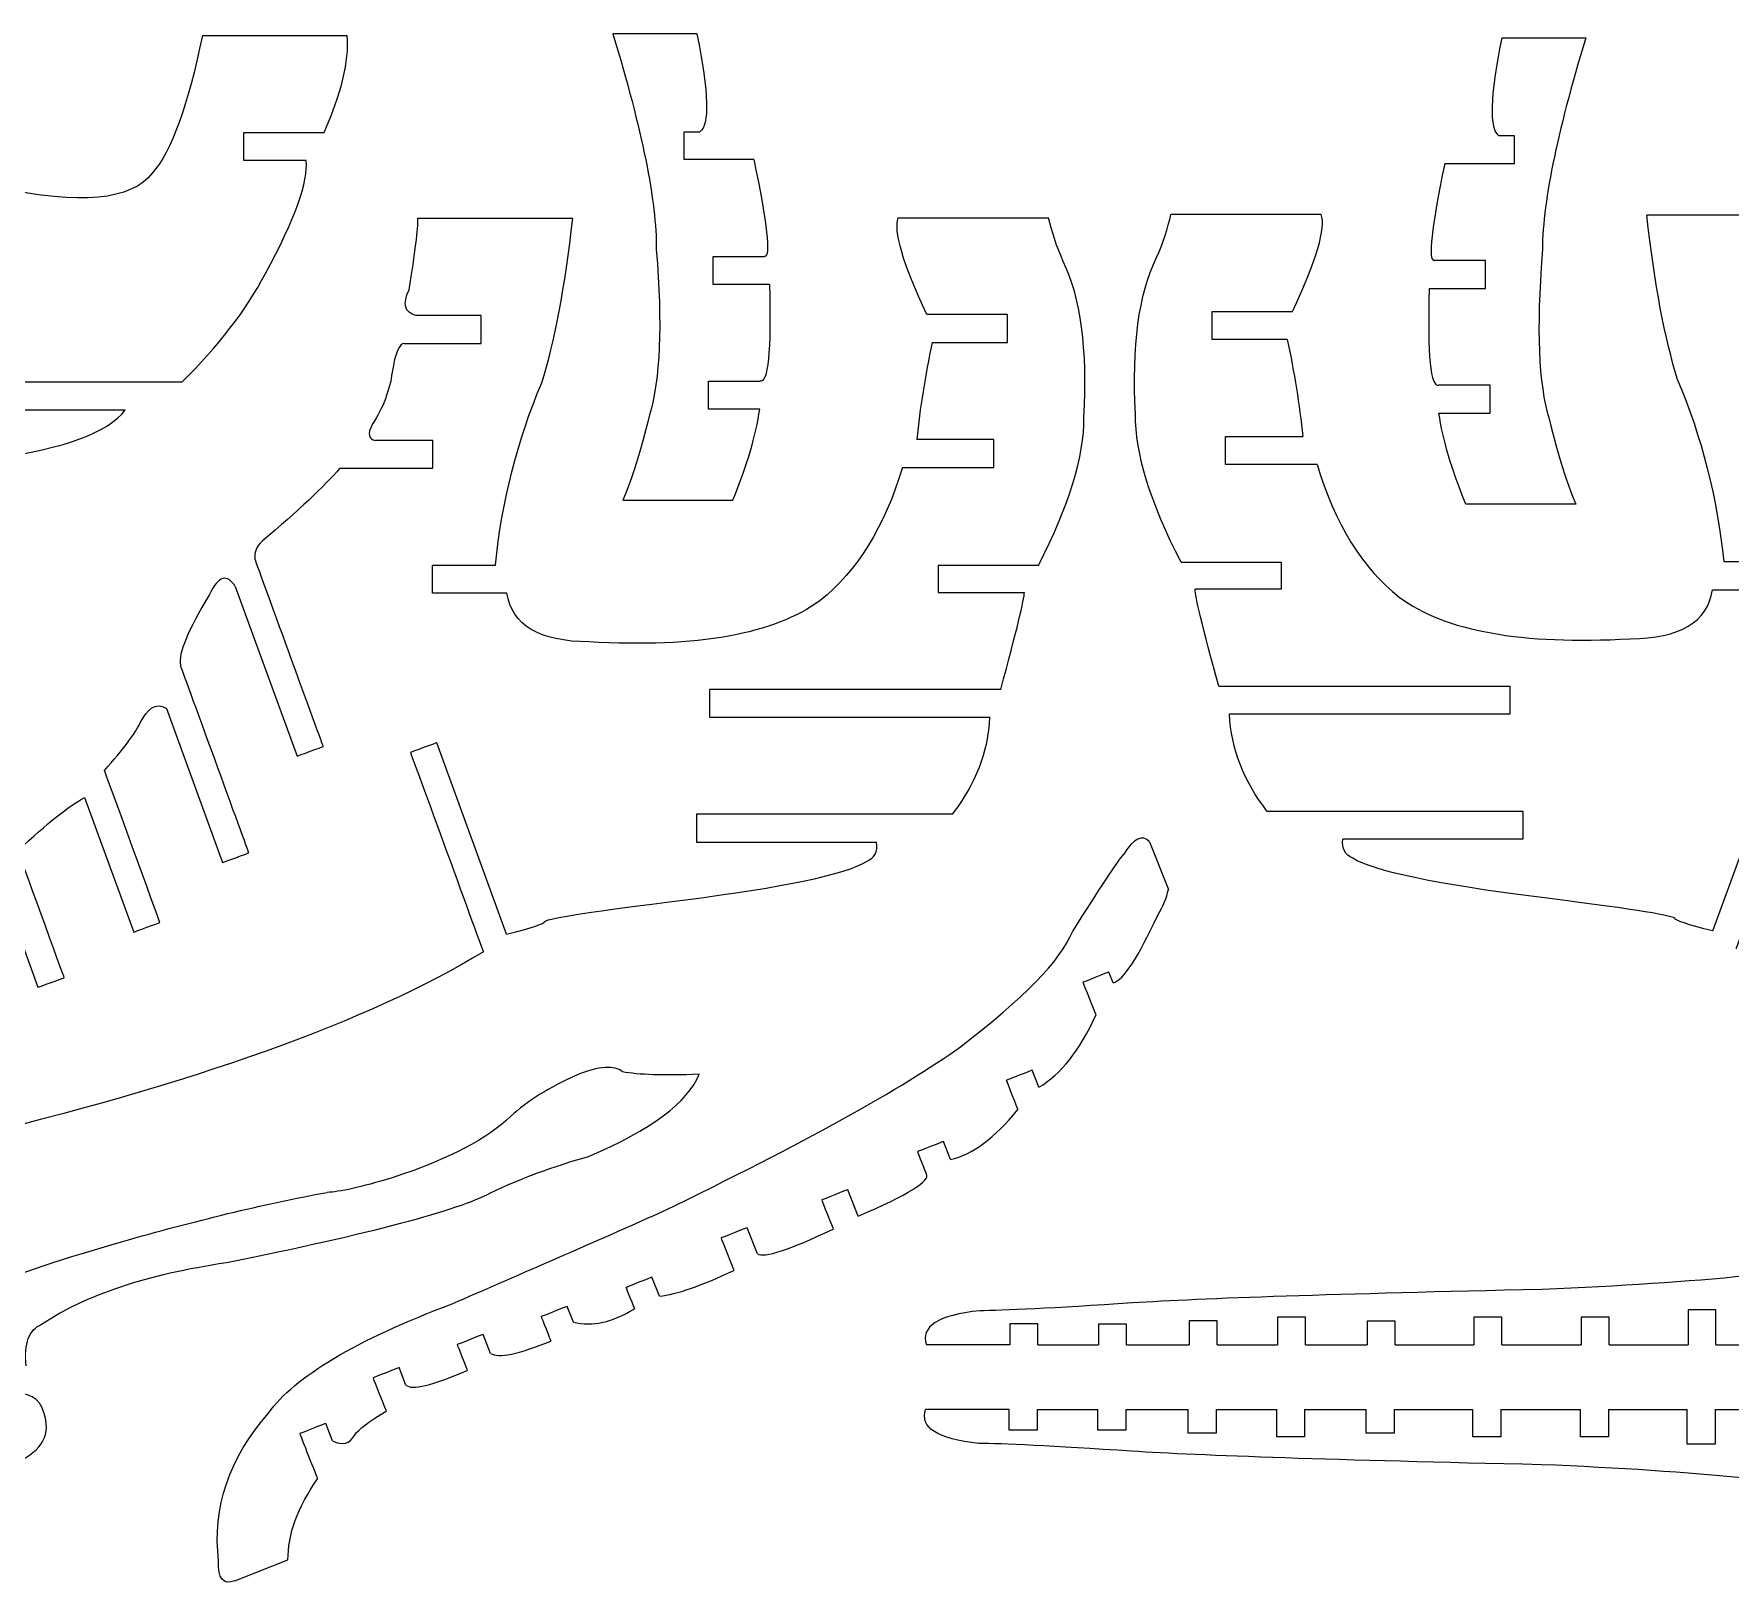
# Model space of a CAD drawing. Header units: inches. Extents: x -299 to 294, y -109 to 223.
# Drawn here: x -100.1 to 69.4, y -105.2 to 49.9 of the extents above; entities that cross this region are included whole.
import ezdxf

# ---------------------------------------------------------------- set-up
doc = ezdxf.new("R2010")
doc.units = ezdxf.units.IN
doc.header["$MEASUREMENT"] = 0
doc.layers.add('Layer 1', color=7, linetype='Continuous')

msp = doc.modelspace()

# ---------------------------------------------------------------- linework, layer by layer
at = {"layer": 'Layer 1', "color": 1, "lineweight": 9}
for points, knots in [([(-83.3054, 49.7028), (-84.7431, 42.6865), (-86.4077, 38.112), (-88.2981, 35.9787), (-88.2981, 35.9787), (-90.3999, 33.23), (-95.525, 32.7434), (-103.6726, 34.5187)], [0, 0, 0, 0, 0.5, 0.5, 0.5, 0.50000001, 1, 1, 1, 1]), ([(-42.2657, 49.8702), (-39.334, 40.2941), (-37.8845, 33.1078), (-37.9168, 28.311), (-37.9168, 28.311), (-37.3047, 20.8054), (-37.5302, 15.2969), (-38.5931, 11.7857)], [0, 0, 0, 0, 0.5, 0.5, 0.5, 0.50000001, 1, 1, 1, 1]), ([(55.0143, 49.472), (52.0826, 39.8959), (50.6331, 32.7097), (50.6653, 27.9129), (50.6653, 27.9129), (50.0532, 20.4072), (50.2787, 14.8988), (51.3416, 11.3876)], [0, 0, 0, 0, 0.5, 0.5, 0.5, 0.50000001, 1, 1, 1, 1]), ([(-72.9325, 37.233), (-72.9325, 37.233), (-79.1419, 37.2332), (-79.1419, 37.2332), (-79.1419, 37.2332), (-79.1419, 37.2332), (-79.1419, 40.0271), (-79.1419, 40.0271), (-79.1419, 40.0271), (-79.1419, 40.0271), (-71.1391, 40.0271), (-71.1391, 40.0271)], [0, 0, 0, 0, 0.33333333, 0.33333333, 0.33333333, 0.33333334, 0.66666667, 0.66666667, 0.66666667, 0.66666668, 1, 1, 1, 1]), ([(-28.1557, 37.3071), (-28.1557, 37.3071), (-35.131, 37.3071), (-35.131, 37.3071), (-35.131, 37.3071), (-35.131, 37.3071), (-35.131, 40.101), (-35.131, 40.101), (-35.131, 40.101), (-35.131, 40.101), (-33.5678, 40.101), (-33.5678, 40.101)], [0, 0, 0, 0, 0.33333333, 0.33333333, 0.33333333, 0.33333334, 0.66666667, 0.66666667, 0.66666667, 0.66666668, 1, 1, 1, 1]), ([(40.9043, 36.909), (40.9043, 36.909), (47.8795, 36.909), (47.8795, 36.909), (47.8795, 36.909), (47.8795, 36.909), (47.8795, 39.7028), (47.8795, 39.7028), (47.8795, 39.7028), (47.8795, 39.7028), (46.3163, 39.7028), (46.3163, 39.7028)], [0, 0, 0, 0, 0.33333333, 0.33333333, 0.33333333, 0.33333334, 0.66666667, 0.66666667, 0.66666667, 0.66666668, 1, 1, 1, 1]), ([(-85.3412, 15.0805), (-81.722, 18.628), (-78.9429, 22.2404), (-77.0041, 25.9166), (-77.0041, 25.9166), (-74.0312, 31.3679), (-72.674, 35.1402), (-72.9325, 37.233)], [0, 0, 0, 0, 0.5, 0.5, 0.5, 0.50000001, 1, 1, 1, 1]), ([(-61.9534, 21.7179), (-63.0845, 22.0244), (-63.3105, 22.8792), (-62.6319, 24.2822), (-62.6319, 24.2822), (-62.018, 28.0215), (-61.7273, 30.4094), (-61.7595, 31.4463)], [0, 0, 0, 0, 0.5, 0.5, 0.5, 0.50000001, 1, 1, 1, 1]), ([(-54.0058, -3.215), (-53.3615, 3.1516), (-51.8152, 9.2252), (-49.3669, 15.0058), (-49.3669, 15.0058), (-48.0783, 19.0608), (-47.0475, 24.5409), (-46.2743, 31.4463)], [0, 0, 0, 0, 0.5, 0.5, 0.5, 0.50000001, 1, 1, 1, 1]), ([(68.8355, -2.9017), (68.1913, 3.4649), (66.645, 9.5385), (64.1966, 15.3191), (64.1966, 15.3191), (62.9081, 19.374), (61.8772, 24.8542), (61.104, 31.7596)], [0, 0, 0, 0, 0.5, 0.5, 0.5, 0.50000001, 1, 1, 1, 1]), ([(-26.6094, 24.8406), (-26.6094, 24.8406), (-32.2317, 24.8406), (-32.2317, 24.8406), (-32.2317, 24.8406), (-32.2317, 24.8406), (-32.2317, 27.6345), (-32.2317, 27.6345), (-32.2317, 27.6345), (-32.2317, 27.6345), (-27.0926, 27.6345), (-27.0926, 27.6345)], [0, 0, 0, 0, 0.33333333, 0.33333333, 0.33333333, 0.33333334, 0.66666667, 0.66666667, 0.66666667, 0.66666668, 1, 1, 1, 1]), ([(0.2841, -3.2511), (3.3538, 2.7224), (4.8726, 7.6595), (4.8405, 11.5594), (4.8405, 11.5594), (5.2122, 18.3639), (4.5176, 23.5562), (2.7562, 27.1362)], [0, 0, 0, 0, 0.5, 0.5, 0.5, 0.50000001, 1, 1, 1, 1]), ([(14.5456, -2.9378), (11.476, 3.0357), (9.9572, 7.9728), (9.9892, 11.8727), (9.9892, 11.8727), (9.6175, 18.6771), (10.3121, 23.8695), (12.0735, 27.4495)], [0, 0, 0, 0, 0.5, 0.5, 0.5, 0.50000001, 1, 1, 1, 1]), ([(39.358, 24.4425), (39.358, 24.4425), (44.9802, 24.4425), (44.9802, 24.4425), (44.9802, 24.4425), (44.9802, 24.4425), (44.9802, 27.2364), (44.9802, 27.2364), (44.9802, 27.2364), (44.9802, 27.2364), (39.8412, 27.2364), (39.8412, 27.2364)], [0, 0, 0, 0, 0.33333333, 0.33333333, 0.33333333, 0.33333334, 0.66666667, 0.66666667, 0.66666667, 0.66666668, 1, 1, 1, 1]), ([(-129.1597, 24.7676), (-129.6441, 19.1118), (-128.061, 14.9475), (-124.4094, 12.2746), (-124.4094, 12.2746), (-120.553, 8.6192), (-113.7697, 7.0142), (-104.0591, 7.4597), (-104.0591, 7.4597), (-97.0686, 8.4277), (-92.7196, 10.0368), (-91.0124, 12.2866)], [0, 0, 0, 0, 0.33333333, 0.33333333, 0.33333333, 0.33333334, 0.66666667, 0.66666667, 0.66666667, 0.66666668, 1, 1, 1, 1]), ([(25.1607, 19.3344), (25.1607, 19.3344), (17.6465, 19.3344), (17.6465, 19.3344), (17.6465, 19.3344), (17.6465, 19.3344), (17.6465, 22.1283), (17.6465, 22.1283), (17.6465, 22.1283), (17.6465, 22.1283), (25.694, 22.1283), (25.694, 22.1283)], [0, 0, 0, 0, 0.33333333, 0.33333333, 0.33333333, 0.33333334, 0.66666667, 0.66666667, 0.66666667, 0.66666668, 1, 1, 1, 1]), ([(-63.1167, 18.924), (-63.1167, 18.924), (-55.4386, 18.924), (-55.4386, 18.924), (-55.4386, 18.924), (-55.4386, 18.924), (-55.4386, 21.7179), (-55.4386, 21.7179), (-55.4386, 21.7179), (-55.4386, 21.7179), (-61.9534, 21.7179), (-61.9534, 21.7179)], [0, 0, 0, 0, 0.33333333, 0.33333333, 0.33333333, 0.33333334, 0.66666667, 0.66666667, 0.66666667, 0.66666668, 1, 1, 1, 1]), ([(-10.331, 19.0211), (-10.331, 19.0211), (-2.8167, 19.0211), (-2.8167, 19.0211), (-2.8167, 19.0211), (-2.8167, 19.0211), (-2.8167, 21.815), (-2.8167, 21.815), (-2.8167, 21.815), (-2.8167, 21.815), (-10.8643, 21.815), (-10.8643, 21.815)], [0, 0, 0, 0, 0.33333333, 0.33333333, 0.33333333, 0.33333334, 0.66666667, 0.66666667, 0.66666667, 0.66666668, 1, 1, 1, 1]), ([(-63.1167, 18.924), (-63.6174, 18.9604), (-64.0214, 18.0056), (-64.3285, 16.0583), (-64.3285, 16.0583), (-64.5708, 14.252), (-65.2334, 12.5105), (-66.3157, 10.8335), (-66.3157, 10.8335), (-66.8164, 9.8773), (-66.7035, 9.3501), (-65.9765, 9.2515)], [0, 0, 0, 0, 0.33333333, 0.33333333, 0.33333333, 0.33333334, 0.66666667, 0.66666667, 0.66666667, 0.66666668, 1, 1, 1, 1]), ([(-85.3412, 15.0805), (-85.3412, 15.0805), (-106.9543, 15.0805), (-106.9543, 15.0805), (-106.9543, 15.0805), (-106.9543, 15.0805), (-106.9543, 12.2866), (-106.9543, 12.2866), (-106.9543, 12.2866), (-106.9543, 12.2866), (-91.0124, 12.2866), (-91.0124, 12.2866)], [0, 0, 0, 0, 0.33333333, 0.33333333, 0.33333333, 0.33333334, 0.66666667, 0.66666667, 0.66666667, 0.66666668, 1, 1, 1, 1]), ([(-27.5759, 12.3742), (-27.5759, 12.3742), (-32.7149, 12.3742), (-32.7149, 12.3742), (-32.7149, 12.3742), (-32.7149, 12.3742), (-32.7149, 15.1681), (-32.7149, 15.1681), (-32.7149, 15.1681), (-32.7149, 15.1681), (-27.5759, 15.1679), (-27.5759, 15.1679)], [0, 0, 0, 0, 0.33333333, 0.33333333, 0.33333333, 0.33333334, 0.66666667, 0.66666667, 0.66666667, 0.66666668, 1, 1, 1, 1]), ([(40.3244, 11.976), (40.3244, 11.976), (45.4634, 11.976), (45.4634, 11.976), (45.4634, 11.976), (45.4634, 11.976), (45.4634, 14.7699), (45.4634, 14.7699), (45.4634, 14.7699), (45.4634, 14.7699), (40.3244, 14.7697), (40.3244, 14.7697)], [0, 0, 0, 0, 0.33333333, 0.33333333, 0.33333333, 0.33333334, 0.66666667, 0.66666667, 0.66666667, 0.66666668, 1, 1, 1, 1]), ([(-69.5633, 6.4576), (-69.5633, 6.4576), (-60.2708, 6.4576), (-60.2708, 6.4576), (-60.2708, 6.4576), (-60.2708, 6.4576), (-60.2708, 9.2515), (-60.2708, 9.2515), (-60.2708, 9.2515), (-60.2708, 9.2515), (-65.9765, 9.2515), (-65.9765, 9.2515)], [0, 0, 0, 0, 0.33333333, 0.33333333, 0.33333333, 0.33333334, 0.66666667, 0.66666667, 0.66666667, 0.66666668, 1, 1, 1, 1]), ([(-13.3187, 6.5283), (-13.3187, 6.5283), (-4.1741, 6.5283), (-4.1741, 6.5283), (-4.1741, 6.5283), (-4.1741, 6.5283), (-4.1741, 9.3222), (-4.1741, 9.3222), (-4.1741, 9.3222), (-4.1741, 9.3222), (-11.8822, 9.3222), (-11.8822, 9.3222)], [0, 0, 0, 0, 0.33333333, 0.33333333, 0.33333333, 0.33333334, 0.66666667, 0.66666667, 0.66666667, 0.66666668, 1, 1, 1, 1]), ([(28.1484, 6.8416), (28.1484, 6.8416), (19.0038, 6.8416), (19.0038, 6.8416), (19.0038, 6.8416), (19.0038, 6.8416), (19.0038, 9.6355), (19.0038, 9.6355), (19.0038, 9.6355), (19.0038, 9.6355), (26.7119, 9.6355), (26.7119, 9.6355)], [0, 0, 0, 0, 0.33333333, 0.33333333, 0.33333333, 0.33333334, 0.66666667, 0.66666667, 0.66666667, 0.66666668, 1, 1, 1, 1]), ([(28.1484, 6.8416), (29.9202, 0.9197), (32.6585, -3.5023), (36.3632, -6.4249), (36.3632, -6.4249), (40.9054, -9.8071), (48.6047, -11.1922), (59.4611, -10.5802), (59.4611, -10.5802), (64.4544, -10.5334), (67.1926, -8.9051), (67.6758, -5.6956)], [0, 0, 0, 0, 0.33333333, 0.33333333, 0.33333333, 0.33333334, 0.66666667, 0.66666667, 0.66666667, 0.66666668, 1, 1, 1, 1]), ([(-69.5633, 6.4576), (-71.1144, 4.6574), (-73.6998, 2.23), (-77.3188, -0.8249), (-77.3188, -0.8249), (-77.8983, -1.3285), (-78.1077, -1.9182), (-78.0493, -2.6006)], [0, 0, 0, 0, 0.5, 0.5, 0.5, 0.50000001, 1, 1, 1, 1]), ([(-13.3187, 6.5283), (-15.0905, 0.6064), (-17.8288, -3.8156), (-21.5334, -6.7382), (-21.5334, -6.7382), (-26.0757, -10.1203), (-33.775, -11.5055), (-44.6314, -10.8935), (-44.6314, -10.8935), (-49.6246, -10.8467), (-52.3629, -9.2184), (-52.8461, -6.0089)], [0, 0, 0, 0, 0.33333333, 0.33333333, 0.33333333, 0.33333334, 0.66666667, 0.66666667, 0.66666667, 0.66666668, 1, 1, 1, 1]), ([(-80.0148, -5.366), (-80.0148, -5.366), (-73.8375, -22.3065), (-73.8375, -22.3065), (-73.8375, -22.3065), (-73.8375, -22.3065), (-71.2126, -21.3493), (-71.2126, -21.3493), (-71.2126, -21.3493), (-71.2126, -21.3493), (-78.0493, -2.6006), (-78.0493, -2.6006)], [0, 0, 0, 0, 0.33333333, 0.33333333, 0.33333333, 0.33333334, 0.66666667, 0.66666667, 0.66666667, 0.66666668, 1, 1, 1, 1]), ([(-52.8461, -6.0089), (-52.8461, -6.0089), (-60.3046, -6.0089), (-60.3046, -6.0089), (-60.3046, -6.0089), (-60.3046, -6.0089), (-60.3046, -3.215), (-60.3046, -3.215), (-60.3046, -3.215), (-60.3046, -3.215), (-54.0058, -3.215), (-54.0058, -3.215)], [0, 0, 0, 0, 0.33333333, 0.33333333, 0.33333333, 0.33333334, 0.66666667, 0.66666667, 0.66666667, 0.66666668, 1, 1, 1, 1]), ([(0.2841, -3.2511), (0.2841, -3.2511), (-9.7262, -3.2511), (-9.7262, -3.2511), (-9.7262, -3.2511), (-9.7262, -3.2511), (-9.7262, -5.9452), (-9.7262, -5.9452), (-9.7262, -5.9452), (-9.7262, -5.9452), (-1.1215, -5.945), (-1.1215, -5.945)], [0, 0, 0, 0, 0.33333333, 0.33333333, 0.33333333, 0.33333334, 0.66666667, 0.66666667, 0.66666667, 0.66666668, 1, 1, 1, 1]), ([(14.5456, -2.9378), (14.5456, -2.9378), (24.5559, -2.9378), (24.5559, -2.9378), (24.5559, -2.9378), (24.5559, -2.9378), (24.5559, -5.6319), (24.5559, -5.6319), (24.5559, -5.6319), (24.5559, -5.6319), (15.9513, -5.6317), (15.9513, -5.6317)], [0, 0, 0, 0, 0.33333333, 0.33333333, 0.33333333, 0.33333334, 0.66666667, 0.66666667, 0.66666667, 0.66666668, 1, 1, 1, 1]), ([(67.6758, -5.6956), (67.6758, -5.6956), (75.1343, -5.6956), (75.1343, -5.6956), (75.1343, -5.6956), (75.1343, -5.6956), (75.1343, -2.9017), (75.1343, -2.9017), (75.1343, -2.9017), (75.1343, -2.9017), (68.8355, -2.9017), (68.8355, -2.9017)], [0, 0, 0, 0, 0.33333333, 0.33333333, 0.33333333, 0.33333334, 0.66666667, 0.66666667, 0.66666667, 0.66666668, 1, 1, 1, 1]), ([(-80.0148, -5.366), (-80.8355, -4.0472), (-81.6694, -4.2876), (-82.6024, -6.1462), (-82.6024, -6.1462), (-84.7474, -9.7837), (-85.7225, -12.0162), (-85.4909, -13.2309)], [0, 0, 0, 0, 0.5, 0.5, 0.5, 0.50000001, 1, 1, 1, 1]), ([(-86.8919, -17.5435), (-86.8919, -17.5435), (-81.2791, -32.9368), (-81.2791, -32.9368), (-81.2791, -32.9368), (-81.2791, -32.9368), (-78.6542, -31.9797), (-78.6542, -31.9797), (-78.6542, -31.9797), (-78.6542, -31.9797), (-85.4909, -13.2309), (-85.4909, -13.2309)], [0, 0, 0, 0, 0.33333333, 0.33333333, 0.33333333, 0.33333334, 0.66666667, 0.66666667, 0.66666667, 0.66666668, 1, 1, 1, 1]), ([(-93.0853, -23.7449), (-91.2169, -21.6292), (-90.0499, -20.074), (-89.5095, -18.9948), (-89.5095, -18.9948), (-88.7882, -17.5724), (-88.0249, -16.8874), (-86.8921, -17.5435)], [0, 0, 0, 0, 0.5, 0.5, 0.5, 0.50000001, 1, 1, 1, 1]), ([(-3.483, -15.6339), (-3.483, -15.6339), (-32.5947, -15.6339), (-32.5947, -15.6339), (-32.5947, -15.6339), (-32.5947, -15.6339), (-32.5947, -18.4278), (-32.5947, -18.4278), (-32.5947, -18.4278), (-32.5947, -18.4278), (-4.5655, -18.4278), (-4.5655, -18.4278)], [0, 0, 0, 0, 0.33333333, 0.33333333, 0.33333333, 0.33333334, 0.66666667, 0.66666667, 0.66666667, 0.66666668, 1, 1, 1, 1]), ([(18.3127, -15.3206), (18.3127, -15.3206), (47.4244, -15.3206), (47.4244, -15.3206), (47.4244, -15.3206), (47.4244, -15.3206), (47.4244, -18.1145), (47.4244, -18.1145), (47.4244, -18.1145), (47.4244, -18.1145), (19.3953, -18.1145), (19.3953, -18.1145)], [0, 0, 0, 0, 0.33333333, 0.33333333, 0.33333333, 0.33333334, 0.66666667, 0.66666667, 0.66666667, 0.66666668, 1, 1, 1, 1]), ([(-52.8791, -40.0979), (-52.8791, -40.0979), (-59.8695, -20.9828), (-59.8695, -20.9828), (-59.8695, -20.9828), (-59.8695, -20.9828), (-62.4944, -21.94), (-62.4944, -21.94), (-62.4944, -21.94), (-62.4944, -21.94), (-55.209, -41.8665), (-55.209, -41.8665)], [0, 0, 0, 0, 0.33333333, 0.33333333, 0.33333333, 0.33333334, 0.66666667, 0.66666667, 0.66666667, 0.66666668, 1, 1, 1, 1]), ([(67.7088, -39.7846), (67.7088, -39.7846), (74.6992, -20.6695), (74.6992, -20.6695), (74.6992, -20.6695), (74.6992, -20.6695), (77.3241, -21.6267), (77.3241, -21.6267), (77.3241, -21.6267), (77.3241, -21.6267), (70.0387, -41.5532), (70.0387, -41.5532)], [0, 0, 0, 0, 0.33333333, 0.33333333, 0.33333333, 0.33333334, 0.66666667, 0.66666667, 0.66666667, 0.66666668, 1, 1, 1, 1]), ([(-95.0734, -26.4488), (-95.0734, -26.4488), (-90.1703, -39.8948), (-90.1703, -39.8948), (-90.1703, -39.8948), (-90.1703, -39.8948), (-87.5454, -38.9377), (-87.5454, -38.9377), (-87.5454, -38.9377), (-87.5454, -38.9377), (-93.0853, -23.7451), (-93.0853, -23.7451)], [0, 0, 0, 0, 0.33333333, 0.33333333, 0.33333333, 0.33333334, 0.66666667, 0.66666667, 0.66666667, 0.66666668, 1, 1, 1, 1]), ([(-8.3056, -28.1147), (-8.3056, -28.1147), (-33.9013, -28.1147), (-33.9013, -28.1147), (-33.9013, -28.1147), (-33.9013, -28.1147), (-33.9013, -30.9086), (-33.9013, -30.9086), (-33.9013, -30.9086), (-33.9013, -30.9086), (-15.8988, -30.9086), (-15.8988, -30.9086)], [0, 0, 0, 0, 0.33333333, 0.33333333, 0.33333333, 0.33333334, 0.66666667, 0.66666667, 0.66666667, 0.66666668, 1, 1, 1, 1]), ([(23.1353, -27.8014), (23.1353, -27.8014), (48.731, -27.8014), (48.731, -27.8014), (48.731, -27.8014), (48.731, -27.8014), (48.731, -30.5953), (48.731, -30.5953), (48.731, -30.5953), (48.731, -30.5953), (30.7286, -30.5953), (30.7286, -30.5953)], [0, 0, 0, 0, 0.33333333, 0.33333333, 0.33333333, 0.33333334, 0.66666667, 0.66666667, 0.66666667, 0.66666668, 1, 1, 1, 1]), ([(-104.0912, -33.4652), (-104.0912, -33.4652), (-99.7381, -45.4033), (-99.7381, -45.4033), (-99.7381, -45.4033), (-99.7381, -45.4033), (-97.1132, -44.4461), (-97.1132, -44.4461), (-97.1132, -44.4461), (-97.1132, -44.4461), (-101.7422, -31.7516), (-101.7422, -31.7516)], [0, 0, 0, 0, 0.33333333, 0.33333333, 0.33333333, 0.33333334, 0.66666667, 0.66666667, 0.66666667, 0.66666668, 1, 1, 1, 1]), ([(-80.0437, -104.7435), (-81.2258, -105.1542), (-81.7707, -104.4956), (-81.6784, -102.7679), (-81.6784, -102.7679), (-82.3086, -97.382), (-80.6444, -92.4477), (-76.6857, -87.9648), (-76.6857, -87.9648), (-74.0846, -84.3206), (-67.9609, -80.6762), (-58.3151, -77.032), (-58.3151, -77.032), (-52.224, -74.4035), (-45.2601, -71.3556), (-37.4237, -67.889), (-37.4237, -67.889), (-23.2424, -61.0158), (-13.2745, -55.5034), (-7.5212, -51.3519), (-7.5212, -51.3519), (-1.2074, -46.5521), (2.5297, -42.7188), (3.6893, -39.8518), (3.6893, -39.8518), (6.4265, -35.5093), (8.1365, -32.9223), (8.8181, -32.0908)], [0, 0, 0, 0, 0.14285714, 0.14285714, 0.14285714, 0.14285715, 0.28571429, 0.28571429, 0.28571429, 0.2857143, 0.42857143, 0.42857143, 0.42857143, 0.42857144, 0.57142857, 0.57142857, 0.57142857, 0.57142858, 0.71428571, 0.71428571, 0.71428571, 0.71428572, 0.85714286, 0.85714286, 0.85714286, 0.85714287, 1, 1, 1, 1]), ([(-52.8793, -40.0979), (-50.2982, -39.4496), (-49.0756, -39.0353), (-49.077, -38.8222), (-49.077, -38.8222), (-48.6582, -38.5001), (-44.0515, -37.7914), (-35.2569, -36.6961), (-35.2569, -36.6961), (-25.1415, -35.4076), (-19.0207, -34.1191), (-16.8945, -32.8306)], [0, 0, 0, 0, 0.33333333, 0.33333333, 0.33333333, 0.33333334, 0.66666667, 0.66666667, 0.66666667, 0.66666668, 1, 1, 1, 1]), ([(67.709, -39.7846), (65.1279, -39.1363), (63.9053, -38.722), (63.9067, -38.5089), (63.9067, -38.5089), (63.4879, -38.1868), (58.8812, -37.4781), (50.0866, -36.3828), (50.0866, -36.3828), (39.9712, -35.0943), (33.8504, -33.8058), (31.7243, -32.5173)], [0, 0, 0, 0, 0.33333333, 0.33333333, 0.33333333, 0.33333334, 0.66666667, 0.66666667, 0.66666667, 0.66666668, 1, 1, 1, 1]), ([(7.7605, -44.9552), (8.7857, -44.7011), (10.2693, -42.4446), (12.2112, -38.186), (12.2112, -38.186), (12.7608, -37.2899), (13.116, -36.4449), (13.2757, -35.6512)], [0, 0, 0, 0, 0.5, 0.5, 0.5, 0.50000001, 1, 1, 1, 1]), ([(7.7603, -44.9554), (7.7603, -44.9554), (7.3376, -43.8847), (7.3376, -43.8847), (7.3376, -43.8847), (7.3376, -43.8847), (4.739, -44.9114), (4.739, -44.9114), (4.739, -44.9114), (4.739, -44.9114), (6.0339, -48.1885), (6.0339, -48.1885)], [0, 0, 0, 0, 0.33333333, 0.33333333, 0.33333333, 0.33333334, 0.66666667, 0.66666667, 0.66666667, 0.66666668, 1, 1, 1, 1]), ([(-80.9027, -72.9199), (-66.5069, -70.0176), (-57.7011, -67.6953), (-54.4857, -65.9538), (-54.4857, -65.9538), (-51.4807, -64.519), (-48.217, -63.3094), (-44.6946, -62.3257), (-44.6946, -62.3257), (-38.4257, -59.6491), (-34.7416, -56.9077), (-33.643, -54.1018), (-33.643, -54.1018), (-37.1654, -54.2471), (-39.7182, -54.1664), (-41.3015, -53.86), (-41.3015, -53.86), (-42.0935, -53.1666), (-43.6284, -53.2794), (-45.9064, -54.1986), (-45.9064, -54.1986), (-48.6209, -55.4078), (-50.8181, -56.7784), (-52.4984, -58.3105), (-52.4984, -58.3105), (-54.6961, -60.5194), (-58.6384, -62.5675), (-64.3255, -64.4542), (-64.3255, -64.4542), (-67.4603, -65.3897), (-69.6252, -65.8735), (-70.8207, -65.9055)], [0, 0, 0, 0, 0.125, 0.125, 0.125, 0.12500001, 0.25, 0.25, 0.25, 0.25000001, 0.375, 0.375, 0.375, 0.37500001, 0.5, 0.5, 0.5, 0.50000001, 0.625, 0.625, 0.625, 0.62500001, 0.75, 0.75, 0.75, 0.75000001, 0.875, 0.875, 0.875, 0.87500001, 1, 1, 1, 1]), ([(0.3409, -55.396), (0.3409, -55.396), (-0.3325, -53.6915), (-0.3325, -53.6915), (-0.3325, -53.6915), (-0.3325, -53.6915), (-2.931, -54.7181), (-2.931, -54.7181), (-2.931, -54.7181), (-2.931, -54.7181), (-1.7817, -57.6271), (-1.7817, -57.6271)], [0, 0, 0, 0, 0.33333333, 0.33333333, 0.33333333, 0.33333334, 0.66666667, 0.66666667, 0.66666667, 0.66666668, 1, 1, 1, 1]), ([(-8.4987, -62.6206), (-8.4987, -62.6206), (-9.2115, -60.8162), (-9.2115, -60.8162), (-9.2115, -60.8162), (-9.2115, -60.8162), (-11.8101, -61.8429), (-11.8101, -61.8429), (-11.8101, -61.8429), (-11.8101, -61.8429), (-10.9317, -64.066), (-10.9317, -64.066)], [0, 0, 0, 0, 0.33333333, 0.33333333, 0.33333333, 0.33333334, 0.66666667, 0.66666667, 0.66666667, 0.66666668, 1, 1, 1, 1]), ([(-17.737, -68.292), (-17.737, -68.292), (-18.7836, -65.6429), (-18.7836, -65.6429), (-18.7836, -65.6429), (-18.7836, -65.6429), (-21.3822, -66.6696), (-21.3822, -66.6696), (-21.3822, -66.6696), (-21.3822, -66.6696), (-20.2356, -69.5707), (-20.2356, -69.5707)], [0, 0, 0, 0, 0.33333333, 0.33333333, 0.33333333, 0.33333334, 0.66666667, 0.66666667, 0.66666667, 0.66666668, 1, 1, 1, 1]), ([(-27.8133, -72.0439), (-27.8133, -72.0439), (-28.8434, -69.4366), (-28.8434, -69.4366), (-28.8434, -69.4366), (-28.8434, -69.4366), (-31.442, -70.4633), (-31.442, -70.4633), (-31.442, -70.4633), (-31.442, -70.4633), (-30.1609, -73.7056), (-30.1609, -73.7056)], [0, 0, 0, 0, 0.33333333, 0.33333333, 0.33333333, 0.33333334, 0.66666667, 0.66666667, 0.66666667, 0.66666668, 1, 1, 1, 1]), ([(107.9911, -81.1409), (107.9911, -77.3836), (107.9911, -73.4895), (107.9911, -69.7324), (107.9911, -69.7324), (105.9553, -68.9373), (103.4025, -68.6289), (100.3324, -68.808), (100.3324, -68.808), (95.6623, -69.4236), (90.6694, -70.5306), (85.3536, -72.1293), (85.3536, -72.1293), (77.8476, -73.8044), (66.2825, -74.9641), (50.6584, -75.6083), (50.6584, -75.6083), (30.1699, -76.0593), (16.5109, -76.5103), (9.6814, -76.9613), (9.6814, -76.9613), (1.7566, -77.4767), (-3.3333, -77.7344), (-5.5884, -77.7344), (-5.5884, -77.7344), (-9.7466, -78.1779), (-11.5204, -79.3134), (-10.9099, -81.1409)], [0, 0, 0, 0, 0.14285714, 0.14285714, 0.14285714, 0.14285715, 0.28571429, 0.28571429, 0.28571429, 0.2857143, 0.42857143, 0.42857143, 0.42857143, 0.42857144, 0.57142857, 0.57142857, 0.57142857, 0.57142858, 0.71428571, 0.71428571, 0.71428571, 0.71428572, 0.85714286, 0.85714286, 0.85714286, 0.85714287, 1, 1, 1, 1]), ([(-128.7442, -96.4824), (-130.3599, -96.2211), (-130.7478, -95.4457), (-129.9077, -94.1569), (-129.9077, -94.1569), (-126.0301, -88.4325), (-120.8597, -83.7075), (-114.3967, -79.9828), (-114.3967, -79.9828), (-110.2446, -77.0966), (-102.5698, -74.0489), (-91.3727, -70.8398)], [0, 0, 0, 0, 0.33333333, 0.33333333, 0.33333333, 0.33333334, 0.66666667, 0.66666667, 0.66666667, 0.66666668, 1, 1, 1, 1]), ([(-100.9216, -83.2534), (-101.1478, -80.9959), (-100.6306, -79.6088), (-99.3705, -79.0932), (-99.3705, -79.0932), (-94.9921, -76.1453), (-88.8361, -74.0874), (-80.9027, -72.9199)], [0, 0, 0, 0, 0.5, 0.5, 0.5, 0.50000001, 1, 1, 1, 1]), ([(-37.6027, -76.2742), (-37.6027, -76.2742), (-38.3503, -74.3825), (-38.3503, -74.3825), (-38.3503, -74.3825), (-38.3503, -74.3825), (-40.9489, -75.4091), (-40.9489, -75.4091), (-40.9489, -75.4091), (-40.9489, -75.4091), (-40.1101, -77.5311), (-40.1101, -77.5311)], [0, 0, 0, 0, 0.33333333, 0.33333333, 0.33333333, 0.33333334, 0.66666667, 0.66666667, 0.66666667, 0.66666668, 1, 1, 1, 1]), ([(-46.2097, -78.8677), (-46.2097, -78.8677), (-46.8278, -77.303), (-46.8278, -77.303), (-46.8278, -77.303), (-46.8278, -77.303), (-49.4264, -78.3297), (-49.4264, -78.3297), (-49.4264, -78.3297), (-49.4264, -78.3297), (-48.4651, -80.7618), (-48.4651, -80.7618)], [0, 0, 0, 0, 0.33333333, 0.33333333, 0.33333333, 0.33333334, 0.66666667, 0.66666667, 0.66666667, 0.66666668, 1, 1, 1, 1]), ([(68.0278, -81.1409), (68.0278, -81.1409), (68.0278, -77.6605), (68.0278, -77.6605), (68.0278, -77.6605), (68.0278, -77.6605), (65.2338, -77.6605), (65.2338, -77.6605), (65.2338, -77.6605), (65.2338, -77.6605), (65.2338, -81.1409), (65.2338, -81.1409)], [0, 0, 0, 0, 0.33333333, 0.33333333, 0.33333333, 0.33333334, 0.66666667, 0.66666667, 0.66666667, 0.66666668, 1, 1, 1, 1]), ([(0.2323, -81.1409), (0.2323, -81.1409), (0.2323, -79.0447), (0.2323, -79.0447), (0.2323, -79.0447), (0.2323, -79.0447), (-2.5618, -79.0447), (-2.5618, -79.0447), (-2.5618, -79.0447), (-2.5618, -79.0447), (-2.5618, -81.1409), (-2.5618, -81.1409)], [0, 0, 0, 0, 0.33333333, 0.33333333, 0.33333333, 0.33333334, 0.66666667, 0.66666667, 0.66666667, 0.66666668, 1, 1, 1, 1]), ([(9.1001, -81.1409), (9.1001, -81.1409), (9.1001, -79.0687), (9.1001, -79.0687), (9.1001, -79.0687), (9.1001, -79.0687), (6.3061, -79.0687), (6.3061, -79.0687), (6.3061, -79.0687), (6.3061, -79.0687), (6.3061, -81.1409), (6.3061, -81.1409)], [0, 0, 0, 0, 0.33333333, 0.33333333, 0.33333333, 0.33333334, 0.66666667, 0.66666667, 0.66666667, 0.66666668, 1, 1, 1, 1]), ([(18.1411, -81.1409), (18.1411, -81.1409), (18.1411, -78.7544), (18.1411, -78.7544), (18.1411, -78.7544), (18.1411, -78.7544), (15.347, -78.7544), (15.347, -78.7544), (15.347, -78.7544), (15.347, -78.7544), (15.347, -81.1409), (15.347, -81.1409)], [0, 0, 0, 0, 0.33333333, 0.33333333, 0.33333333, 0.33333334, 0.66666667, 0.66666667, 0.66666667, 0.66666668, 1, 1, 1, 1]), ([(26.9844, -81.1409), (26.9844, -81.1409), (26.9844, -78.3863), (26.9844, -78.3863), (26.9844, -78.3863), (26.9844, -78.3863), (24.1904, -78.3863), (24.1904, -78.3863), (24.1904, -78.3863), (24.1904, -78.3863), (24.1904, -81.1409), (24.1904, -81.1409)], [0, 0, 0, 0, 0.33333333, 0.33333333, 0.33333333, 0.33333334, 0.66666667, 0.66666667, 0.66666667, 0.66666668, 1, 1, 1, 1]), ([(35.9422, -81.1409), (35.9422, -81.1409), (35.9422, -78.7734), (35.9422, -78.7734), (35.9422, -78.7734), (35.9422, -78.7734), (33.1482, -78.7734), (33.1482, -78.7734), (33.1482, -78.7734), (33.1482, -78.7734), (33.1482, -81.1409), (33.1482, -81.1409)], [0, 0, 0, 0, 0.33333333, 0.33333333, 0.33333333, 0.33333334, 0.66666667, 0.66666667, 0.66666667, 0.66666668, 1, 1, 1, 1]), ([(46.6015, -81.1409), (46.6015, -81.1409), (46.6015, -78.3863), (46.6015, -78.3863), (46.6015, -78.3863), (46.6015, -78.3863), (43.8075, -78.3863), (43.8075, -78.3863), (43.8075, -78.3863), (43.8075, -78.3863), (43.8075, -81.1409), (43.8075, -81.1409)], [0, 0, 0, 0, 0.33333333, 0.33333333, 0.33333333, 0.33333334, 0.66666667, 0.66666667, 0.66666667, 0.66666668, 1, 1, 1, 1]), ([(57.3516, -81.1409), (57.3516, -81.1409), (57.3516, -78.3863), (57.3516, -78.3863), (57.3516, -78.3863), (57.3516, -78.3863), (54.5576, -78.3863), (54.5576, -78.3863), (54.5576, -78.3863), (54.5576, -78.3863), (54.5576, -81.1409), (54.5576, -81.1409)], [0, 0, 0, 0, 0.33333333, 0.33333333, 0.33333333, 0.33333334, 0.66666667, 0.66666667, 0.66666667, 0.66666668, 1, 1, 1, 1]), ([(-54.4796, -82.003), (-54.4796, -82.003), (-55.2323, -80.0973), (-55.2323, -80.0973), (-55.2323, -80.0973), (-55.2323, -80.0973), (-57.8309, -81.124), (-57.8309, -81.124), (-57.8309, -81.124), (-57.8309, -81.124), (-56.813, -83.6989), (-56.813, -83.6989)], [0, 0, 0, 0, 0.33333333, 0.33333333, 0.33333333, 0.33333334, 0.66666667, 0.66666667, 0.66666667, 0.66666668, 1, 1, 1, 1]), ([(-62.9525, -85.1616), (-62.9525, -85.1616), (-63.6388, -83.4243), (-63.6388, -83.4243), (-63.6388, -83.4243), (-63.6388, -83.4243), (-66.2374, -84.451), (-66.2374, -84.451), (-66.2374, -84.451), (-66.2374, -84.451), (-64.9195, -87.7862), (-64.9195, -87.7862)], [0, 0, 0, 0, 0.33333333, 0.33333333, 0.33333333, 0.33333334, 0.66666667, 0.66666667, 0.66666667, 0.66666668, 1, 1, 1, 1]), ([(-70.2799, -90.7485), (-69.2697, -91.2222), (-68.545, -91.036), (-68.1062, -90.19), (-68.1062, -90.19), (-67.6823, -89.5727), (-66.62, -88.7713), (-64.9195, -87.786)], [0, 0, 0, 0, 0.5, 0.5, 0.5, 0.50000001, 1, 1, 1, 1]), ([(107.9102, -87.5916), (107.9102, -91.3489), (107.9102, -95.243), (107.9102, -99.0001), (107.9102, -99.0001), (105.8743, -99.7952), (103.3215, -100.1036), (100.2515, -99.9245), (100.2515, -99.9245), (95.5814, -99.3089), (90.5885, -98.2018), (85.2727, -96.6032), (85.2727, -96.6032), (77.7667, -94.9281), (66.2016, -93.7684), (50.5775, -93.1242), (50.5775, -93.1242), (30.089, -92.6732), (16.43, -92.2222), (9.6005, -91.7712), (9.6005, -91.7712), (1.6756, -91.2558), (-3.4143, -90.9981), (-5.6693, -90.9981), (-5.6693, -90.9981), (-9.8275, -90.5546), (-11.6013, -89.4191), (-10.9908, -87.5916)], [0, 0, 0, 0, 0.14285714, 0.14285714, 0.14285714, 0.14285715, 0.28571429, 0.28571429, 0.28571429, 0.2857143, 0.42857143, 0.42857143, 0.42857143, 0.42857144, 0.57142857, 0.57142857, 0.57142857, 0.57142858, 0.71428571, 0.71428571, 0.71428571, 0.71428572, 0.85714286, 0.85714286, 0.85714286, 0.85714287, 1, 1, 1, 1]), ([(0.1513, -87.5916), (0.1513, -87.5916), (0.1513, -89.6878), (0.1513, -89.6878), (0.1513, -89.6878), (0.1513, -89.6878), (-2.6427, -89.6878), (-2.6427, -89.6878), (-2.6427, -89.6878), (-2.6427, -89.6878), (-2.6427, -87.5916), (-2.6427, -87.5916)], [0, 0, 0, 0, 0.33333333, 0.33333333, 0.33333333, 0.33333334, 0.66666667, 0.66666667, 0.66666667, 0.66666668, 1, 1, 1, 1]), ([(9.0192, -87.5916), (9.0192, -87.5916), (9.0192, -89.6638), (9.0192, -89.6638), (9.0192, -89.6638), (9.0192, -89.6638), (6.2252, -89.6638), (6.2252, -89.6638), (6.2252, -89.6638), (6.2252, -89.6638), (6.2252, -87.5916), (6.2252, -87.5916)], [0, 0, 0, 0, 0.33333333, 0.33333333, 0.33333333, 0.33333334, 0.66666667, 0.66666667, 0.66666667, 0.66666668, 1, 1, 1, 1]), ([(18.0601, -87.5916), (18.0601, -87.5916), (18.0601, -89.9781), (18.0601, -89.9781), (18.0601, -89.9781), (18.0601, -89.9781), (15.2661, -89.9781), (15.2661, -89.9781), (15.2661, -89.9781), (15.2661, -89.9781), (15.2661, -87.5916), (15.2661, -87.5916)], [0, 0, 0, 0, 0.33333333, 0.33333333, 0.33333333, 0.33333334, 0.66666667, 0.66666667, 0.66666667, 0.66666668, 1, 1, 1, 1]), ([(26.9035, -87.5916), (26.9035, -87.5916), (26.9035, -90.3462), (26.9035, -90.3462), (26.9035, -90.3462), (26.9035, -90.3462), (24.1094, -90.3462), (24.1094, -90.3462), (24.1094, -90.3462), (24.1094, -90.3462), (24.1094, -87.5916), (24.1094, -87.5916)], [0, 0, 0, 0, 0.33333333, 0.33333333, 0.33333333, 0.33333334, 0.66666667, 0.66666667, 0.66666667, 0.66666668, 1, 1, 1, 1]), ([(35.8613, -87.5916), (35.8613, -87.5916), (35.8613, -89.959), (35.8613, -89.959), (35.8613, -89.959), (35.8613, -89.959), (33.0673, -89.959), (33.0673, -89.959), (33.0673, -89.959), (33.0673, -89.959), (33.0673, -87.5916), (33.0673, -87.5916)], [0, 0, 0, 0, 0.33333333, 0.33333333, 0.33333333, 0.33333334, 0.66666667, 0.66666667, 0.66666667, 0.66666668, 1, 1, 1, 1]), ([(46.5206, -87.5916), (46.5206, -87.5916), (46.5206, -90.3462), (46.5206, -90.3462), (46.5206, -90.3462), (46.5206, -90.3462), (43.7266, -90.3462), (43.7266, -90.3462), (43.7266, -90.3462), (43.7266, -90.3462), (43.7266, -87.5916), (43.7266, -87.5916)], [0, 0, 0, 0, 0.33333333, 0.33333333, 0.33333333, 0.33333334, 0.66666667, 0.66666667, 0.66666667, 0.66666668, 1, 1, 1, 1]), ([(57.2707, -87.5916), (57.2707, -87.5916), (57.2707, -90.3462), (57.2707, -90.3462), (57.2707, -90.3462), (57.2707, -90.3462), (54.4766, -90.3462), (54.4766, -90.3462), (54.4766, -90.3462), (54.4766, -90.3462), (54.4766, -87.5916), (54.4766, -87.5916)], [0, 0, 0, 0, 0.33333333, 0.33333333, 0.33333333, 0.33333334, 0.66666667, 0.66666667, 0.66666667, 0.66666668, 1, 1, 1, 1]), ([(67.9469, -87.5916), (67.9469, -87.5916), (67.9469, -91.072), (67.9469, -91.072), (67.9469, -91.072), (67.9469, -91.072), (65.1529, -91.072), (65.1529, -91.072), (65.1529, -91.072), (65.1529, -91.072), (65.1529, -87.5916), (65.1529, -87.5916)], [0, 0, 0, 0, 0.33333333, 0.33333333, 0.33333333, 0.33333334, 0.66666667, 0.66666667, 0.66666667, 0.66666668, 1, 1, 1, 1]), ([(-117.935, -96.4824), (-116.5457, -95.8181), (-114.1865, -95.5103), (-110.8582, -95.5598), (-110.8582, -95.5598), (-110.0668, -95.4604), (-109.0809, -95.0509), (-107.9015, -94.3316), (-107.9015, -94.3316), (-107.546, -94.1784), (-106.3179, -93.9766), (-104.2177, -93.7268), (-104.2177, -93.7268), (-100.6955, -92.7514), (-98.918, -91.3081), (-98.8857, -89.3973)], [0, 0, 0, 0, 0.25, 0.25, 0.25, 0.25000001, 0.5, 0.5, 0.5, 0.50000001, 0.75, 0.75, 0.75, 0.75000001, 1, 1, 1, 1]), ([(-70.2801, -90.7485), (-70.2801, -90.7485), (-70.9719, -88.9972), (-70.9719, -88.9972), (-70.9719, -88.9972), (-70.9719, -88.9972), (-73.5705, -90.0239), (-73.5705, -90.0239), (-73.5705, -90.0239), (-73.5705, -90.0239), (-71.7887, -94.5333), (-71.7887, -94.5333)], [0, 0, 0, 0, 0.33333333, 0.33333333, 0.33333333, 0.33333334, 0.66666667, 0.66666667, 0.66666667, 0.66666668, 1, 1, 1, 1]), ([(-80.0437, -104.7435), (-80.0437, -104.7435), (-74.7409, -102.6484), (-74.7409, -102.6484), (-74.7409, -102.6484), (-74.7634, -100.0948), (-73.7793, -97.3896), (-71.7887, -94.5333)], [0, 0, 0, 0, 0.5, 0.5, 0.5, 0.50000001, 1, 1, 1, 1])]:
    msp.add_open_spline(points, degree=3, knots=knots, dxfattribs=at)
for points in [[(-83.3054, 49.7028), (-83.3054, 49.7028), (-68.8126, 49.7028), (-68.8126, 49.7028)], [(-71.1391, 40.0271), (-69.3942, 43.9175), (-68.6185, 47.1429), (-68.8126, 49.7028)], [(-33.8577, 49.8702), (-33.8577, 49.8702), (-42.2657, 49.8702), (-42.2657, 49.8702)], [(-33.8577, 49.8702), (-32.6658, 43.9666), (-32.5691, 40.7101), (-33.5678, 40.101)], [(46.6063, 49.472), (45.4143, 43.5684), (45.3177, 40.3119), (46.3163, 39.7028)], [(46.6063, 49.472), (46.6063, 49.472), (55.0143, 49.472), (55.0143, 49.472)], [(-28.1557, 37.3071), (-26.8349, 30.8558), (-26.4806, 27.6318), (-27.0926, 27.6345)], [(40.9043, 36.909), (39.5835, 30.4577), (39.2291, 27.2336), (39.8412, 27.2364)], [(-61.7595, 31.4463), (-61.7595, 31.4463), (-46.2743, 31.4463), (-46.2743, 31.4463)], [(-10.8643, 21.815), (-13.2716, 26.97), (-14.2248, 30.2), (-13.7241, 31.5052)], [(-13.7241, 31.5052), (-13.7241, 31.5052), (1.302, 31.505), (1.302, 31.505)], [(2.7562, 27.1362), (2.0781, 28.7115), (1.5931, 30.168), (1.302, 31.505)], [(12.0735, 27.4495), (12.7516, 29.0248), (13.2366, 30.4813), (13.5277, 31.8183)], [(28.5539, 31.8185), (28.5539, 31.8185), (13.5277, 31.8183), (13.5277, 31.8183)], [(25.694, 22.1283), (28.1013, 27.2833), (29.0546, 30.5133), (28.5539, 31.8185)], [(76.5893, 31.7596), (76.5893, 31.7596), (61.104, 31.7596), (61.104, 31.7596)], [(-26.6094, 24.8406), (-26.4161, 18.1317), (-26.7383, 14.9076), (-27.5759, 15.1679)], [(39.358, 24.4425), (39.1647, 17.7335), (39.4868, 14.5095), (40.3244, 14.7697)], [(-10.331, 19.0211), (-11.0417, 15.7234), (-11.5587, 12.4905), (-11.8822, 9.3222)], [(25.1607, 19.3344), (25.8714, 16.0367), (26.3884, 12.8038), (26.7119, 9.6355)], [(-30.265, 3.2815), (-28.8646, 6.6931), (-27.9679, 9.7241), (-27.5759, 12.3742)], [(43.0135, 2.8833), (41.6132, 6.295), (40.7165, 9.3259), (40.3244, 11.976)], [(-38.5931, 11.7857), (-39.5075, 8.149), (-40.3941, 5.3144), (-41.2525, 3.2815)], [(51.3416, 11.3876), (52.256, 7.7508), (53.1427, 4.9163), (54.0011, 2.8833)], [(-41.2525, 3.2815), (-41.2525, 3.2815), (-30.265, 3.2815), (-30.265, 3.2815)], [(54.0011, 2.8833), (54.0011, 2.8833), (43.0135, 2.8833), (43.0135, 2.8833)], [(-3.483, -15.6339), (-1.8835, -9.7752), (-1.1056, -6.5787), (-1.1215, -5.945)], [(18.3127, -15.3206), (16.7132, -9.4619), (15.9353, -6.2654), (15.9513, -5.6317)], [(-8.3056, -28.1147), (-5.9469, -25.0458), (-4.7274, -21.8834), (-4.5655, -18.4278)], [(23.1353, -27.8014), (20.7766, -24.7325), (19.5571, -21.5701), (19.3953, -18.1145)], [(-101.742, -31.7518), (-98.794, -29.0021), (-96.6276, -27.2748), (-95.0734, -26.4486)], [(11.3874, -30.8718), (10.692, -30.0915), (9.8356, -30.4975), (8.8181, -32.0908)], [(-16.8945, -32.8306), (-16.0994, -32.4811), (-15.7631, -31.8738), (-15.8988, -30.9086)], [(11.3872, -30.872), (11.3872, -30.872), (13.2757, -35.6512), (13.2757, -35.6512)], [(31.7243, -32.5173), (30.9291, -32.1678), (30.5928, -31.5605), (30.7286, -30.5953)], [(-55.209, -41.8665), (-66.5642, -48.7927), (-84.1532, -55.0792), (-108.03, -60.7593)], [(0.3411, -55.3958), (2.5077, -54.1383), (4.4054, -51.7357), (6.0339, -48.1883)], [(-8.4985, -62.6208), (-6.3267, -62.1505), (-4.0874, -60.4859), (-1.7815, -57.6269)], [(-17.7368, -68.292), (-12.7121, -66.1318), (-10.4435, -64.7229), (-10.9317, -64.0658)], [(-91.3727, -70.8398), (-84.0696, -68.7436), (-77.2188, -67.0986), (-70.8207, -65.9055)], [(-27.8131, -72.0439), (-27.1252, -72.4886), (-24.5991, -71.664), (-20.2356, -69.5705)], [(-37.6027, -76.2744), (-35.9265, -76.1139), (-33.4456, -75.2573), (-30.1607, -73.7056)], [(-46.2097, -78.8679), (-44.3359, -79.3484), (-42.3029, -78.9029), (-40.1101, -77.5311)], [(-54.4796, -82.003), (-53.7137, -82.4968), (-51.709, -82.0829), (-48.4651, -80.7618)], [(-2.5618, -81.1409), (-2.5618, -81.1409), (-10.9099, -81.1409), (-10.9099, -81.1409)], [(0.2323, -81.1409), (0.2323, -81.1409), (6.3061, -81.1409), (6.3061, -81.1409)], [(9.1001, -81.1409), (9.1001, -81.1409), (15.347, -81.1409), (15.347, -81.1409)], [(18.1411, -81.1409), (18.1411, -81.1409), (24.1904, -81.1409), (24.1904, -81.1409)], [(26.9844, -81.1409), (26.9844, -81.1409), (33.1482, -81.1409), (33.1482, -81.1409)], [(35.9422, -81.1409), (35.9422, -81.1409), (43.8075, -81.1409), (43.8075, -81.1409)], [(46.6015, -81.1409), (46.6015, -81.1409), (54.5576, -81.1409), (54.5576, -81.1409)], [(57.3516, -81.1409), (57.3516, -81.1409), (65.2338, -81.1409), (65.2338, -81.1409)], [(68.0278, -81.1409), (68.0278, -81.1409), (76.1098, -81.1409), (76.1098, -81.1409)], [(-62.9523, -85.1616), (-62.3704, -85.7104), (-60.324, -85.2227), (-56.8132, -83.6989)], [(-98.8857, -89.3973), (-99.0067, -87.2887), (-99.8227, -86.172), (-101.3337, -86.0473)], [(-2.6427, -87.5916), (-2.6427, -87.5916), (-10.9908, -87.5916), (-10.9908, -87.5916)], [(0.1513, -87.5916), (0.1513, -87.5916), (6.2252, -87.5916), (6.2252, -87.5916)], [(9.0192, -87.5916), (9.0192, -87.5916), (15.2661, -87.5916), (15.2661, -87.5916)], [(18.0601, -87.5916), (18.0601, -87.5916), (24.1094, -87.5916), (24.1094, -87.5916)], [(26.9035, -87.5916), (26.9035, -87.5916), (33.0673, -87.5916), (33.0673, -87.5916)], [(35.8613, -87.5916), (35.8613, -87.5916), (43.7266, -87.5916), (43.7266, -87.5916)], [(46.5206, -87.5916), (46.5206, -87.5916), (54.4766, -87.5916), (54.4766, -87.5916)], [(57.2707, -87.5916), (57.2707, -87.5916), (65.1529, -87.5916), (65.1529, -87.5916)], [(67.9469, -87.5916), (67.9469, -87.5916), (76.0288, -87.5916), (76.0288, -87.5916)]]:
    msp.add_open_spline(points, degree=3, dxfattribs=at)

doc.saveas('drawing.dxf')
